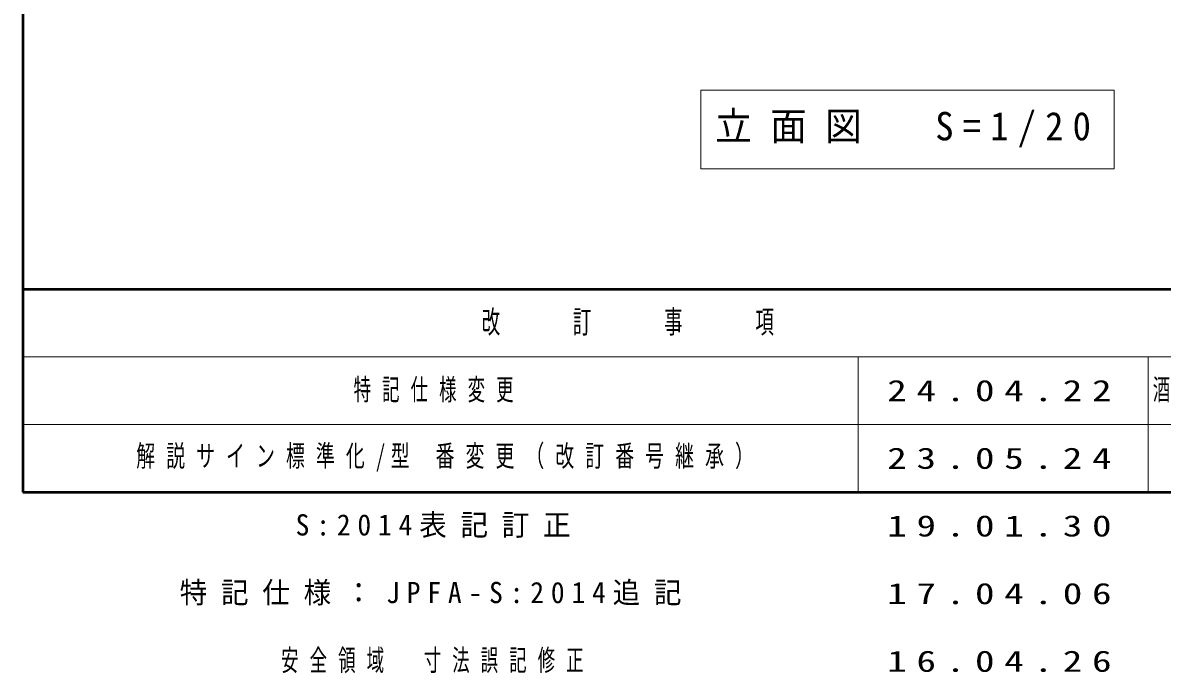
# Model space of a CAD drawing. Units: millimetres on the paper. Extents: x 475 to 840, y 104 to 380.
# Drawn here: x 475 to 593, y 104.3 to 171.6 of the extents above; entities that cross this region are included whole.
import ezdxf

# ---------------------------------------------------------------- set-up
doc = ezdxf.new("R2010")
doc.units = ezdxf.units.MM
doc.layers.add('LY_1', color=7, linetype='Continuous', lineweight=13)
doc.styles.add('ＭＳ ゴシック', font='')
doc.styles.get('ＭＳ ゴシック').set_extended_font_data('MS Gothic')

msp = doc.modelspace()

# ---------------------------------------------------------------- linework, layer by layer
at = {"layer": 'LY_1', "lineweight": 50}
for p, q in [((475, 380), (475, 123)), ((475, 144), (840, 144)), ((475, 123), (840, 123))]:
    msp.add_line(p, q, dxfattribs=at)
at = {"layer": 'LY_1'}
for p, q in [((545.201, 164.585), (545.201, 156.452)), ((588.001, 164.585), (545.201, 164.585)), ((588.001, 156.452), (588.001, 164.585)), ((545.201, 156.452), (588.001, 156.452)), ((475, 137), (601.5, 137)), ((561.5, 137), (561.5, 123)), ((591.5, 137), (591.5, 123)), ((475, 130), (601.5, 130))]:
    msp.add_line(p, q, dxfattribs=at)

# ---------------------------------------------------------------- texts
at = {"layer": 'LY_1', "style": 'ＭＳ ゴシック'}
for s, insert, char_height, attachment_point in [('\\T1.5;\\W0.95;立面図\u3000S=1/20', (566.601, 160.518), 2.933, 5), ('\\T1.64;\\W0.6;改\u3000\u3000訂\u3000\u3000事\u3000\u3000項', (538.25, 140.5), 2.346, 5), ('\\T1.64;\\W0.6;特記仕様変更', (509.25, 133.5), 2.199, 4), ('\\T1.5;\\W1.35;24.04.22', (564.5, 133.5), 2.199, 4), ('\\T1.64;\\W0.6;酒井麻', (592, 133.5), 2.199, 4), ('\\T1.59;\\W0.65;解説サイン標準化/型\\~番変更（改訂番号継承）', (486.75, 126.5), 2.199, 4), ('\\T1.5;\\W1.35;23.05.24', (564.5, 126.5), 2.199, 4), ('\\T1.5;\\W0.95;S:2014表記訂正', (503.25, 119.5), 2.199, 4), ('\\T1.5;\\W1.35;19.01.30', (564.5, 119.5), 2.199, 4), ('\\T1.5;\\W0.95;特記仕様：JPFA-S:2014追記', (491.25, 112.5), 2.199, 4), ('\\T1.5;\\W1.35;17.04.06', (564.5, 112.5), 2.199, 4), ('\\T1.64;\\W0.6;安全領域\u3000寸法誤記修正', (501.75, 105.5), 2.199, 4), ('\\T1.5;\\W1.35;16.04.26', (564.5, 105.5), 2.199, 4)]:
    msp.add_mtext(s, dxfattribs=dict(at, insert=insert, char_height=char_height, attachment_point=attachment_point))

doc.saveas('drawing.dxf')
